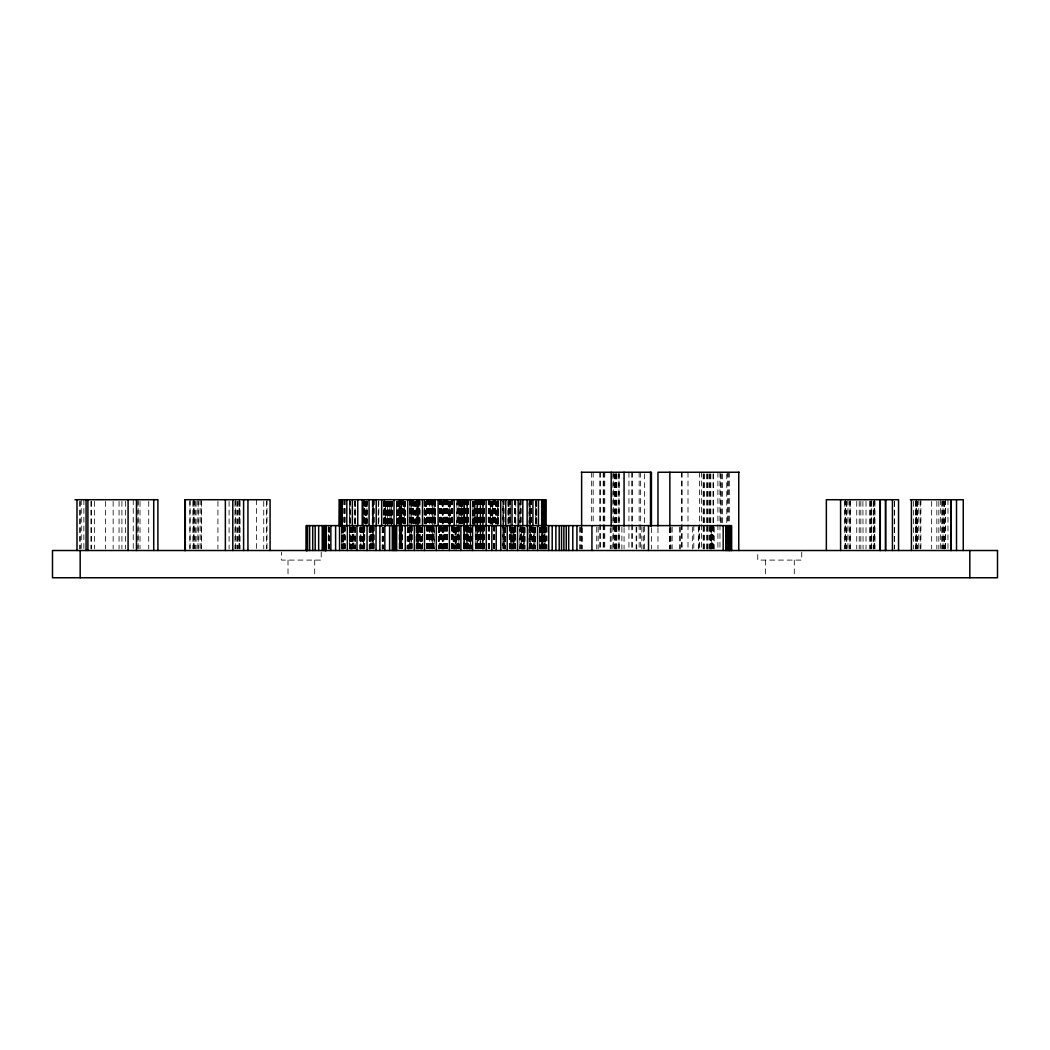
<?xml version="1.0" encoding="UTF-8"?>
<svg xmlns="http://www.w3.org/2000/svg" width="1050" height="1050" viewBox="0 0 1050 1050"><rect width="100%" height="100%" fill="white"/><g stroke="black" fill="none" stroke-linecap="round" stroke-linejoin="round"><path stroke-width="0.75" stroke-dasharray="5 3.75" d="M947.966 499.721L947.966 548.887M945.512 499.721L945.512 548.887M945.302 499.721L945.236 548.887M944.646 501.362L944.646 548.887M944.304 501.362L944.304 548.887M943.372 501.362L943.372 548.887M943.058 499.721L943.058 548.887M942.611 501.362L942.611 548.887M941.758 501.362L941.758 548.887M940.669 499.721L940.669 548.887M938.844 501.362L938.844 548.887M936.836 501.362L936.836 548.887M931.652 501.362L931.652 548.887M920.889 499.721L920.889 548.887M920.233 501.362L920.233 548.887M918.776 499.721L918.776 548.887M917.608 501.362L917.608 548.887M916.965 501.362L916.965 548.887M916.361 499.721L916.322 548.887M916.191 501.362L916.191 548.887M915.941 499.721L915.941 548.887M915.534 501.362L915.534 548.887M913.592 501.362L913.592 548.887M894.403 501.362L894.534 548.887M894.298 501.362L894.298 548.887M874.939 501.362L874.939 548.887M874.689 499.721L874.689 548.887M874.414 499.721L874.414 548.887M874.099 499.721L874.099 548.887M873.823 501.362L873.823 548.887M873.442 501.362L873.442 548.887M871.789 501.362L871.789 548.887M871.237 499.721L871.408 548.887M870.936 501.362L870.936 548.887M870.371 501.362L870.371 548.887M869.439 501.362L869.334 548.887M866.014 501.362L866.014 548.887M862.903 501.362L863.074 548.887M860.829 501.362L860.829 548.887M859.228 501.362L859.228 548.887M856.747 501.362L856.747 548.887M850.618 501.362L850.618 548.887M850.106 499.721L850.106 548.887M849.306 501.362L849.306 548.887M847.954 499.721L847.954 548.887M846.786 501.362L846.786 548.887M846.142 501.362L846.142 548.887M845.499 499.721L845.539 548.887M845.119 499.721L845.119 548.887M844.712 501.362L844.712 548.887M801.728 552.116L801.728 560.096L757.746 560.096L757.746 552.116M794.286 560.096L794.286 577.749M765.476 560.096L765.476 577.749M729.317 472.251L729.317 524.436M728.411 472.251L728.411 524.436M727.374 472.251L727.374 524.436M726.771 473.891L726.771 524.436M722.374 473.891L722.374 524.436M721.639 473.891L721.639 524.436M720.615 473.891L720.615 524.436M719.959 472.251L719.959 548.887M717.898 472.251L717.898 548.887M714.249 527.179L714.249 548.966M713.37 473.891L713.37 548.887M713.029 473.891L713.029 548.887M712.635 525.617L712.688 548.966M712.543 525.617L712.543 548.966M712.386 525.617L712.267 548.966M712.018 525.617L711.966 548.966M711.9 525.617L711.887 548.966M711.611 548.966L711.572 525.617L711.349 548.966M711.231 525.617L711.27 548.966M710.876 525.617L710.994 548.966M710.837 473.891L710.758 548.966M710.627 527.179L710.627 548.966M710.102 473.891L710.102 548.887M709.301 473.891L709.301 548.887M708.028 473.891L708.028 548.887M707.556 473.891L707.477 548.887M706.571 473.891L706.571 548.887M704.497 473.891L704.497 548.887M703.723 473.891L703.723 548.887M703.159 473.891L703.159 548.887M701.479 472.251L701.479 548.887M699.418 472.251L699.418 548.887M698.893 525.617L699.011 548.966M698.604 527.179L698.604 548.966M693.788 525.617L693.788 548.966M692.344 527.179L692.344 548.966M687.999 472.251L687.999 548.887M682.133 472.251L682.133 548.887M681.411 472.251L681.411 548.887M680.282 527.179L680.282 548.966M679.691 527.179L679.691 548.966M672.158 527.179L672.158 548.966M670.845 527.691L670.845 548.887M670.74 527.179L670.74 548.966M669.861 527.691L669.861 548.887M669.559 527.691L669.559 548.887M657.969 527.691L657.969 548.887M651.42 527.691L651.42 548.887M644.529 473.891L644.529 548.887M643.348 527.179L643.348 548.966M641.852 527.179L641.852 548.966M640.644 472.251L640.644 548.887M639.148 472.251L639.148 548.887M636.72 527.179L636.72 548.966M636.143 527.179L636.143 548.966M632.428 472.251L632.428 548.887M631.732 472.251L631.732 548.887M628.937 472.251L628.937 548.887M624.067 527.691L624.067 548.887M621.876 527.179L621.876 548.966M619.238 473.891L619.238 548.887M618.936 472.251L618.936 548.887M618.161 473.891L618.161 548.887M616.691 473.891L616.691 548.887M616.271 473.891L616.271 548.887M615.917 473.891L615.917 548.887M615.497 473.891L615.497 548.887M615.011 473.891L614.985 548.966M614.631 473.891L614.631 548.887M613.253 472.251L613.253 548.887M612.951 473.891L612.911 548.887M611.179 527.691L611.179 548.887M610.273 527.691L610.273 548.887M604.761 472.251L604.761 548.887M603.908 472.251L603.908 548.887M603.212 472.251L603.212 548.887M600.456 472.251L600.456 548.887M599.76 472.251L599.76 548.887M598.185 527.179L598.185 548.966M596.728 527.179L596.728 548.966M593.171 472.251L593.171 524.436M591.662 472.251L591.662 524.436M582.409 527.691L582.409 548.887M581.634 527.691L581.634 548.887M581.28 527.179L581.28 548.966M580.427 527.179L580.427 548.966M579.666 527.179L579.666 548.966M547.05 527.179L547.05 548.966M546.144 527.179L546.144 548.966M546.079 527.179L546.079 548.966M545.856 527.179L545.856 548.966M545.291 527.586L545.344 548.887M545.212 527.586L545.055 548.887L544.871 525.617M544.701 525.617L544.793 548.966M544.477 527.586L544.582 548.887M544.281 527.586L544.346 548.887M544.123 527.179L544.123 548.966M543.847 527.586L543.861 548.887M543.572 527.586L543.651 548.887M543.322 527.586L543.322 548.887M542.85 527.586L542.666 548.887M542.587 548.887L542.417 527.586L542.246 548.887M542.168 527.586L542.089 548.887M541.839 527.179L541.839 548.966M541.695 548.887L541.577 527.586L541.498 548.887M541.131 527.586L541.209 548.887M540.934 527.586L541.078 548.887M540.776 527.586L540.776 548.887M540.606 527.586L540.645 548.887M540.396 527.586L540.251 548.887M540.054 527.586L540.028 548.887M539.897 527.179L539.805 548.966L539.726 527.179M539.543 527.586L539.543 548.887M536.76 501.362L536.812 524.304M536.589 501.362L536.694 524.304M536.484 499.721L536.327 524.304M536.222 501.362L536.091 524.304M535.999 501.362L535.999 524.304M535.723 501.362L535.723 524.304L535.618 499.721M535.447 527.586L535.5 548.887M535.356 527.586L535.356 548.887M535.185 527.586L535.028 548.887L534.817 527.586M534.503 527.586L534.332 548.887M534.266 527.586L534.266 548.887M533.571 527.179L533.571 548.966M533.321 527.586L533.321 548.887M533.085 527.586L533.085 548.887M532.809 527.586L532.914 548.887M532.626 527.586L532.626 548.887M532.403 527.586L532.403 548.887M532.166 527.586L532.271 548.887M531.851 527.586L531.891 548.887M531.562 499.721L531.549 548.966M531.431 499.721L531.274 548.966M531.169 499.721L530.827 548.887M530.512 499.721L530.486 548.966L530.237 499.721M529.988 499.721L530.158 548.887M529.883 501.362L529.883 548.887M529.515 499.721L529.581 548.887M529.41 501.362L529.41 548.887M529.279 548.887L529.082 499.721L529.029 548.887M524.934 527.586L524.934 548.887M524.856 527.586L524.829 548.887M524.567 527.586L524.541 548.887L524.304 527.586M524.239 527.586L524.239 548.887M523.858 527.586L523.911 548.887M523.622 527.586L523.74 548.887M523.543 548.887L523.399 527.586L523.268 548.887M523.044 527.586L523.097 548.887M522.795 527.586L522.887 548.887M522.546 527.179L522.624 548.966M522.349 527.586L522.375 548.887M522.178 527.586L522.257 548.887M521.863 527.179L521.863 548.966M521.653 527.586L521.719 548.887M521.627 527.586L521.456 548.887L521.378 527.179M521.036 499.721L521.076 548.887M520.839 499.721L520.931 548.966M520.629 499.721L520.577 548.887M520.341 499.721L520.393 548.887M520.288 499.721L520.117 548.966M515.773 501.362L515.786 548.887M515.655 499.721L515.589 548.887M515.379 499.721L515.379 548.966M515.169 499.721L515.169 548.887M514.933 499.721L514.959 548.966M514.828 499.721L514.671 548.887M514.553 499.721L514.434 548.887M514.264 527.586L514.277 548.887M513.988 527.179L513.988 548.966L513.962 527.586M513.607 527.586L513.555 548.887L513.437 527.586M513.253 527.586L513.122 548.887M512.964 548.887L512.925 527.586L512.886 548.887M512.571 527.586L512.531 548.887M512.242 527.586L512.334 548.887M512.059 527.586L512.019 548.887M511.822 527.586L511.862 548.887M511.626 527.179L511.626 548.966L511.573 527.586M511.232 527.586L511.153 548.887M511.127 527.179L511.127 548.966M510.707 527.179L510.707 548.966M510.51 499.721L510.523 548.966M510.458 499.721L510.287 548.887L510.129 499.721M509.841 499.721L509.867 548.887M509.696 499.721L509.683 548.887M509.447 499.721L509.473 548.887M509.197 499.721L509.276 548.887M509.119 499.721L509.132 524.304M508.935 501.362L508.948 524.304M508.581 499.721L508.712 524.304M508.292 501.362L508.423 524.304M508.252 499.721L508.108 524.304M508.029 501.362L508.003 524.304M505.299 527.586L505.299 548.887M505.116 527.586L505.181 548.887M504.866 527.586L504.866 548.887L504.656 527.586M504.577 527.586L504.381 548.887M504.21 527.586L504.236 548.887M503.974 499.721L503.974 548.887M503.816 499.721L503.724 548.966L503.606 499.721M503.331 499.721L503.317 548.887M503.252 499.721L503.252 548.887M503.016 499.721L502.898 548.887L502.766 501.362M498.724 501.362L498.684 524.304M498.606 499.721L498.514 524.304M498.369 501.362L498.409 524.304M498.159 501.362L498.094 524.304M497.464 501.362L497.516 524.304M497.293 499.721L497.319 524.304M497.031 501.362L497.136 524.304M496.663 501.362L496.663 524.304M496.309 501.362L496.335 524.304M495.981 501.362L495.928 524.304M495.456 501.362L495.456 524.304M495.364 499.721L495.285 524.304M495.141 499.721L495.127 524.304M494.773 499.721L494.773 548.887M494.694 499.721L494.642 548.887M494.471 499.721L494.314 548.966M494.117 499.721L494.196 548.887M493.697 499.721L493.854 548.887M493.579 499.721L493.579 548.887M493.277 499.721L493.211 524.304M493.014 499.721L493.054 524.304M492.909 501.362L492.87 524.304M492.647 501.362L492.686 524.304M492.516 524.304L492.371 501.362L492.174 524.304M492.083 501.362L492.096 524.304M491.702 501.362L491.807 524.304M491.505 501.362L491.518 524.304M491.308 501.362L491.334 524.304M491.151 501.362L491.046 524.304M490.875 501.362L490.928 524.304M490.678 501.362L490.691 524.304M490.468 501.362L490.429 524.304L490.337 501.362M490.074 501.362L490.061 524.304M489.838 499.721L489.904 524.304M489.536 499.721L489.536 548.887M489.431 499.721L489.379 548.966M489.182 499.721L489.248 548.887M488.998 499.721L489.024 548.887M488.814 499.721L488.736 548.966M488.578 499.721L488.552 548.887M488.263 499.721L488.25 548.887M484.273 499.721L484.312 548.966M484.142 499.721L484.063 548.887M483.958 499.721L483.801 548.887M483.63 499.721L483.696 548.887M483.407 548.966L483.367 499.721L483.144 548.966M482.974 499.721L482.921 548.887M482.816 499.721L482.882 548.887M482.199 499.721L482.173 548.887M481.832 499.721L481.95 548.887M481.648 499.721L481.792 548.966M481.477 499.721L481.543 548.887M481.215 499.721L481.267 548.966M481.031 499.721L481.084 548.887M480.926 499.721L480.782 548.887L480.703 499.721M480.467 499.721L480.336 548.887M480.231 499.721L480.099 548.887L480.047 499.721M479.732 499.721L479.771 548.887M479.601 499.721L479.496 548.887M479.246 499.721L479.246 548.887M479.076 499.721L479.01 548.887M478.8 499.721L478.931 548.966M478.603 499.721L478.603 548.887M478.419 527.179L478.419 548.966M478.327 499.721L478.327 548.887M478.078 499.721L478.026 548.887M477.829 501.362L477.829 548.887M477.579 499.721L477.488 548.887L477.369 499.721M477.225 499.721L477.081 548.887M476.962 499.721L476.844 548.966L476.726 499.721M476.451 499.721L476.398 548.887M476.306 499.721L476.346 548.966M475.952 499.721L476.031 548.887M475.781 499.721L475.834 548.966M475.598 499.721L475.558 548.887M475.387 499.721L475.309 548.887L475.086 499.721M475.02 499.721L474.836 524.304L474.731 501.362M474.548 501.362L474.548 524.304M474.233 524.304L474.219 501.362L474.075 524.304M473.839 501.362L473.931 524.304M473.642 501.362L473.721 524.304M473.458 501.362L473.432 524.304M473.222 501.362L473.077 524.304M472.973 524.304L472.894 501.362L472.854 524.304M472.513 501.362L472.5 524.304M471.161 527.586L471.122 548.887M470.977 527.586L471.083 548.887M470.715 548.887L470.767 527.586L470.492 548.887M470.269 527.586L470.282 548.887L470.137 527.179M469.941 527.179L469.941 548.966M469.757 527.586L469.639 548.887M469.363 527.586L469.389 548.887M469.284 527.586L469.219 548.887M469.14 527.586L469.061 548.887M468.72 527.586L468.812 548.887M468.484 499.721L468.654 548.966M468.405 499.721L467.972 548.887M467.775 499.721L467.749 548.887M467.552 548.966L467.421 499.721L467.342 548.887M467.092 499.721L467.027 548.887M466.922 548.887L466.804 499.721L466.607 548.966M466.423 499.721L466.449 548.887M466.108 499.721L466.292 548.887M466.016 499.721L465.951 548.887M465.819 499.721L465.793 548.887M465.504 499.721L465.583 548.887M465.294 499.721L465.229 548.887M465.15 499.721L465.084 548.887M464.927 499.721L464.822 548.966L464.559 499.721M463.903 499.721L464.087 548.887M463.798 499.721L463.733 548.887M463.496 499.721L463.457 548.887L463.352 499.721M463.142 499.721L463.076 524.304M463.011 499.721L462.827 524.304M462.722 501.362L462.683 524.304M462.564 499.721L462.446 524.304M462.184 501.362L462.236 524.304M462.026 499.721L462.013 524.304M461.869 501.362L461.751 524.304M461.593 501.362L461.541 524.304L461.409 501.362M461.081 499.721L461.147 524.304M460.963 501.362L460.898 524.304M460.701 501.362L460.674 524.304M460.556 499.721L460.451 524.304M460.373 501.362L460.346 524.304M460.031 499.721L460.005 524.304M459.861 499.721L459.9 524.304M459.533 501.362L459.533 524.304M459.401 499.721L459.454 524.304M459.283 499.721L459.178 548.887M459.047 548.887L458.902 499.721L458.837 548.887M458.561 499.721L458.587 548.966M458.391 499.721L458.22 548.887M457.997 499.721L458.128 548.887M457.852 499.721L457.852 548.887M457.682 499.721L457.695 548.887M457.419 499.721L457.433 548.887M457.314 499.721L457.209 548.887M456.908 548.887L456.934 499.721L456.671 548.887M456.553 527.586L456.645 548.887M456.277 527.586L456.304 548.887M456.107 527.586L456.081 548.887M455.923 527.586L455.805 548.887L455.739 527.179M455.516 527.586L455.477 548.887M455.227 527.586L455.175 548.887L454.926 527.586M454.834 527.586L454.834 548.887M454.558 527.586L454.65 548.887M454.283 527.586L454.309 548.887M454.112 527.586L454.164 548.887M453.954 527.179L453.954 548.966M453.731 527.586L453.823 548.887M453.495 527.586L453.469 548.887M453.193 525.617L453.193 548.966M453.101 527.586L453.049 548.887M452.747 499.721L452.826 548.887M452.734 499.721L452.563 548.887M452.458 499.721L452.471 548.887M452.091 499.721L452.13 548.966M452.012 499.721L452.038 548.887M451.723 499.721L451.658 548.887M451.447 499.721L451.566 548.887M451.356 499.721L450.87 524.304M450.568 501.362L450.594 524.304M450.424 501.362L450.332 524.304M450.135 501.362L450.266 524.304M450.069 501.362L450.083 524.304M449.846 524.304L449.767 501.362L449.649 524.304M449.426 501.362L449.269 524.304M449.124 501.362L449.098 524.304M448.98 501.362L448.928 524.304M448.639 501.362L448.691 524.304M448.416 501.362L448.376 524.304M448.179 501.362L448.258 524.304M447.956 499.721L448.127 524.304M447.72 499.721L447.773 524.304M447.576 499.721L447.549 548.887M447.471 499.721L447.392 548.887M447.208 499.721L447.142 548.887M447.038 499.721L446.841 548.966M446.617 499.721L446.814 548.966M446.394 499.721L446.434 548.887M446.316 499.721L446.197 548.887M446.066 499.721L446.079 548.887M445.869 499.721L445.948 548.887M445.633 499.721L445.528 548.887M445.515 499.721L445.371 548.887M445.213 499.721L445.121 548.887M444.924 499.721L445.016 548.887M444.727 499.721L444.701 548.966M444.478 499.721L444.504 548.887M444.242 499.721L444.242 548.887M443.809 527.179L443.809 548.966M443.638 499.721L443.586 548.887M443.205 501.362L443.205 548.887M442.956 499.721L442.956 548.887M442.837 501.362L442.746 548.887M442.654 501.362L442.654 548.887M442.299 501.362L442.299 548.887M442.063 548.887L441.788 499.721M441.42 499.721L441.459 548.966M441.302 499.721L441.171 548.887M441.039 499.721L441.039 548.887M440.764 499.721L440.908 548.887M440.633 499.721L440.514 548.966M440.317 499.721L440.291 548.887M440.186 499.721L440.212 548.887M439.963 499.721L439.898 548.887M439.714 499.721L439.622 548.887M439.556 527.586L439.464 548.887M439.333 525.617L439.333 548.966M439.071 527.586L439.071 548.887M438.69 527.586L438.559 548.887M438.441 527.586L438.388 548.887M435.671 501.362L435.461 524.304M435.304 501.362L435.251 524.304M435.186 499.721L435.173 524.304M434.976 499.721L434.949 524.304M434.608 499.721L434.739 524.304M434.503 499.721L434.529 524.304M434.214 501.362L434.149 548.966L434.07 499.721M433.873 499.721L433.755 548.887M433.571 499.721L433.663 548.887M433.269 499.721L433.401 548.887M433.151 499.721L433.217 548.966M433.02 499.721L432.889 548.887M432.731 548.887L432.652 499.721L432.6 548.887M432.377 499.721L432.377 548.887M432.127 499.721L431.97 548.966M431.721 499.721L431.576 548.887M431.511 499.721L431.432 548.887M431.248 501.362L431.248 548.887M430.907 499.721L430.907 548.887M430.789 525.617L430.789 548.966M430.513 499.721L430.447 548.887M430.369 499.721L430.408 548.966M430.093 499.721L429.988 548.887M429.804 499.721L429.804 548.887M429.568 501.362L429.594 548.966M429.476 499.721L429.489 548.887M429.214 499.721L429.24 548.887M429.056 499.721L429.004 548.887M428.859 499.721L428.886 548.887M428.61 499.721L428.544 548.966M428.321 499.721L428.334 548.887M428.033 499.721L428.033 548.887M427.849 499.721L427.849 548.966M427.744 499.721L427.796 548.887M427.494 499.721L427.481 548.887M427.311 499.721L427.219 548.966M427.022 499.721L426.983 548.887M426.877 499.721L426.786 548.887M426.51 499.721L426.602 548.887M426.471 501.362L426.352 524.304M426.116 501.362L426.142 524.304M425.867 501.362L425.906 524.304M425.526 501.362L425.526 524.304M425.342 501.362L425.342 524.304M424.751 501.362L424.751 524.304M424.502 499.721L424.502 524.304M424.266 499.721L424.266 524.304M424.042 501.362L424.042 524.304M422.586 525.617L422.612 548.966M422.546 525.617L422.52 548.966M422.271 527.586L422.126 548.887M422.074 527.586L421.956 548.887M421.811 527.586L421.811 548.887M421.496 527.586L421.457 548.887M421.299 527.586L421.378 548.887M421.221 527.586L421.234 548.887M420.971 527.586L420.945 548.887M420.722 525.617L420.722 548.966M420.433 527.586L420.538 548.887M420.223 527.586L420.197 548.887M419.974 501.362L420.053 548.887M419.869 499.721L419.724 548.887M419.304 499.721L419.37 548.887M419.081 499.721L419.068 548.966M418.911 501.362L418.911 548.887M418.74 499.721L418.753 548.887M418.543 548.887L418.438 499.721L418.32 548.887M418.018 499.721L417.952 548.966M417.756 499.721L417.821 548.887M417.637 548.887L417.585 499.721L417.441 548.887M417.191 499.721L417.113 548.887M416.483 499.721L416.614 548.887M416.207 499.721L416.351 548.887M416.128 501.362L416.128 548.887M415.879 501.362L415.958 524.304M415.629 501.362L415.629 524.304M415.38 524.304L415.039 501.362M414.724 501.362L414.724 524.304M413.897 501.362L413.897 524.304M413.634 501.362L413.634 524.304M413.451 499.721L413.451 524.304M413.201 499.721L413.201 524.304M412.965 499.721L412.965 524.304L412.702 501.362M412.506 501.362L412.545 524.304M412.44 499.721L412.322 524.304M412.125 499.721L412.086 548.887M411.876 499.721L411.849 548.887M411.823 499.721L411.705 548.887M411.587 499.721L411.521 548.887M411.193 501.362L411.193 548.887L411.141 499.721M410.708 499.721L410.694 548.887M410.301 499.721L410.432 548.887M410.183 499.721L410.156 548.887M410.012 548.966L409.881 499.721L409.736 548.887M409.605 499.721L409.447 548.887M409.277 527.586L409.251 548.887M409.133 527.586L409.093 548.887M408.857 527.586L408.883 548.887M408.765 527.179L408.765 548.966M408.529 527.586L408.529 548.887M408.122 527.586L408.24 548.887M408.069 527.586L407.663 548.887M407.4 527.586L406.928 548.887M405.484 501.362L405.523 524.304M405.339 501.362L405.313 524.304M405.221 501.362L405.103 524.304M404.985 501.362L404.893 524.304M404.749 501.362L404.604 524.304L404.591 501.362M404.263 501.362L404.263 524.304M404.092 501.362L404.092 524.304M403.515 501.362L403.515 524.304M403.318 499.721L403.358 524.304M403.121 501.362L403.121 524.304M402.938 499.721L402.938 524.304M402.478 499.721L402.583 548.887M402.111 499.721L402.098 548.887M401.783 501.362L401.783 548.887L401.638 499.721M401.336 548.887L401.336 499.721L401.166 548.887M401.034 499.721L400.995 548.887M400.785 499.721L400.719 548.887M400.562 499.721L400.523 548.887L400.431 499.721M400.221 499.721L400.024 548.887M399.906 499.721L399.892 548.887L399.761 499.721M399.394 501.362L399.394 548.887L399.262 499.721M399.118 499.721L399.105 548.887M398.501 524.304L398.501 499.721L398.423 524.304M398.134 499.721L398.16 524.304M397.871 501.362L397.871 524.304M397.74 501.349L397.727 524.304M397.596 501.362L397.596 524.304M397.241 501.362L397.346 524.304M396.979 501.362L397.031 524.304M396.742 501.362L396.848 524.304M392.254 501.362L392.319 524.304M392.017 501.362L392.057 524.304M391.755 501.362L391.755 524.304M391.532 501.362L391.545 524.304M390.915 501.362L391.007 524.304M390.771 501.362L390.666 524.304M390.442 501.362L390.442 524.304M390.009 501.362L390.009 524.304L389.839 501.362M389.655 501.362L389.694 524.304M389.379 501.362L389.379 524.304M389.235 501.362L389.077 524.304M388.999 501.362L388.999 524.304M388.789 501.362L388.802 524.304M388.539 501.362L388.539 524.304M388.238 501.349L388.251 524.304M388.001 501.349L388.014 524.304M387.923 501.362L387.923 524.304M387.594 501.362L387.686 524.304M387.502 524.304L387.398 501.362L387.292 524.304M387.083 501.362L387.083 524.304M386.715 501.362L386.715 524.304M386.531 501.362L386.597 524.304M386.006 501.362L385.888 524.304M385.271 501.362L385.166 524.304M384.864 499.721L384.864 524.304M384.536 501.362L384.641 524.304M384.287 499.721L384.444 524.304M384.261 501.362L384.261 524.304M383.985 499.721L383.972 524.304M383.631 501.362L383.709 524.304M383.276 501.362L383.276 524.304M383.197 527.586L383.184 548.887M383.119 527.586L383.119 548.887M382.909 527.179L382.909 548.966M382.594 527.586L382.594 548.887M382.423 527.586L382.449 548.887M382.174 527.586L382.148 548.887M378.814 499.721L378.932 524.304M378.604 501.362L378.604 524.304M378.289 501.362L378.171 524.304M374.049 499.721L374.049 548.887M373.905 499.721L373.813 548.887M373.761 548.887L373.629 499.721L373.38 548.887M373.262 499.721L373.223 548.887M372.96 499.721L372.921 548.887M372.724 499.721L372.816 548.887M372.501 499.721L372.501 548.887L372.291 499.721M372.225 501.362L372.225 548.887M371.858 525.617L371.858 548.966M371.621 525.617L371.713 548.966M371.411 527.586L371.424 548.887M371.214 525.617L371.214 548.966M371.044 525.617L371.044 548.966M370.637 527.586L370.532 548.887M370.361 527.179L370.361 548.966M370.099 525.617L370.099 548.966M369.967 527.586L369.967 548.887M369.652 527.586L369.81 548.887M369.403 527.586L369.403 548.887M369.337 527.586L369.351 548.887M369.167 527.179L369.167 548.966M367.5 501.362L367.5 524.304M366.909 499.721L366.975 524.304M366.516 501.362L366.516 524.304M366.292 501.362L366.292 524.304M365.938 524.304L365.938 499.721L365.781 524.304M365.426 501.362L365.426 524.304M365.059 501.362L365.216 524.304M364.822 499.721L364.796 548.887M364.429 501.362L364.429 548.887M364.192 499.721L364.284 548.966M364.009 499.721L363.983 548.966M363.838 548.887L363.707 499.721L363.523 548.887M363.458 527.586L363.287 548.887L363.234 527.586M362.985 527.586L362.985 548.887M362.709 527.586L362.709 548.887M362.224 527.586L362.224 548.887M361.371 527.586L361.358 548.887M361.121 527.179L361.121 548.966M360.859 527.586L360.859 548.887M360.806 525.617L360.806 548.966M360.57 527.586L360.57 548.887M360.242 527.586L360.413 548.887M360.176 527.179L360.176 548.966M359.796 527.179L359.796 548.966M355.399 501.362L355.399 548.887M355.267 501.362L355.267 548.887M355.031 499.721L355.058 548.966M354.441 501.362L354.493 548.966M353.784 525.617L353.679 548.966M353.509 525.617L353.509 548.966M353.364 527.586L353.364 548.887M353.141 525.617L353.141 548.966M352.826 525.617L352.826 548.966M352.669 527.586L352.669 548.887M352.367 527.586L352.367 548.887M352.223 525.617L352.183 548.966M351.934 527.586L351.986 548.887M351.763 527.179L351.763 548.966M351.632 527.586L351.566 548.887M351.343 527.586L351.343 548.887M351.186 527.586L351.186 548.887M351.015 527.586L351.015 548.887M350.766 527.586L350.7 548.887M350.372 501.362L350.49 548.966M350.333 527.179L350.333 548.966M350.044 499.721L350.044 548.887M349.702 499.721L349.808 548.887M349.506 527.179L349.506 548.966L349.387 499.721M345.161 499.721L345.161 548.887M344.951 527.179L344.951 548.966M344.702 499.721L344.741 548.887M344.531 499.721L344.597 548.966M344.295 499.721L344.374 548.887M344.203 499.721L344.019 548.887M343.993 499.721L343.796 548.887M343.599 527.586L343.665 548.887M343.376 527.586L343.402 548.887M343.245 527.586L343.284 548.887M343.048 548.887L342.956 527.586L342.891 548.887M342.562 527.179L342.667 548.966M342.431 527.586L342.431 548.887M342.221 527.586L342.169 548.887M342.011 527.586L342.038 548.887M341.683 527.586L341.749 548.887M341.394 527.179L341.394 548.966L341.355 527.586M329.411 527.179L329.411 548.966M329.175 527.179L329.175 548.966M328.978 527.179L328.978 548.966M328.296 525.617L328.374 548.966M328.217 527.179L328.217 548.966M321.221 552.116L321.221 560.096L281.505 560.096L281.505 552.116M314.698 560.096L314.698 576.135M288.015 560.096L288.015 577.749M267.015 499.721L267.015 548.887M266.477 501.362L266.477 548.887M263.747 501.362L263.747 548.887M256.541 499.721L256.541 548.887M240.056 501.362L240.056 548.887M239.452 499.721L239.452 548.887M239.4 501.362L239.4 548.887M239.137 499.721L239.032 548.887M238.114 501.362L238.114 548.887M237.576 501.362L237.576 548.887M236.132 501.362L236.132 548.887M235.646 499.721L235.646 548.887M234.951 501.362L234.951 548.887M229.084 501.362L229.084 548.887M217.914 501.362L217.914 548.887M201.416 501.362L201.416 548.887M201.259 499.721L201.206 548.887M200.077 499.721L200.077 548.887M198.201 501.362L198.201 548.887M197.925 499.721L197.925 548.887M196.101 501.362L196.101 548.887M195.103 501.362L195.103 548.887M194.171 499.721L194.119 548.887M193.896 501.362L193.896 548.887M193.528 499.721L193.581 548.887M192.885 501.362L192.885 548.887M190.089 499.721L190.089 548.887M189.866 501.362L189.866 548.887M148.719 501.362L148.719 548.887M140.018 501.362L140.018 548.887M138.141 499.721L138.141 548.887M137.865 501.362L137.865 548.887M133.245 499.721L133.245 548.887M125.619 501.362L125.619 548.887M121.905 501.362L121.905 548.887M119.057 501.362L119.057 548.887M113.151 501.362L113.151 548.887M105.42 501.362L105.42 548.887M94.566 501.362L94.566 548.887M91.179 501.362L91.179 548.887M91.127 501.362L91.127 548.887M83.869 499.721L83.869 548.887M81.244 499.721L81.244 548.887M80.115 501.362L80.115 548.887M79.839 501.362L79.839 548.887M543.086 548.887L543.113 527.586L543.047 548.887M533.925 548.966L533.925 527.179L533.846 548.966M519.894 548.966L519.973 499.721L519.868 548.887M497.805 524.304L497.818 501.362L497.713 524.304M482.514 548.887L482.58 499.721L482.475 548.966M464.376 548.966L464.336 499.721L464.297 548.887M416.916 548.966L416.968 499.721L416.811 548.887M396.598 524.304L396.546 501.362L396.506 524.304M391.348 524.304L391.361 501.362L391.217 524.304M385.613 524.304L385.626 501.349L385.468 524.304"/><path stroke-width="1.5" d="M581.332 472.251L651.42 472.251L651.42 526.063M739.226 472.251L657.969 472.251L657.969 526.063M75.009 499.721L157.907 499.721L157.907 550.515M339.202 499.721L546.079 499.721L546.079 525.617M910.35 499.721L963.257 499.721L963.257 550.515M969.819 550.515L969.819 577.749M956.511 499.721L956.511 550.515M951.116 499.721L951.116 550.515M950.972 499.721L950.972 550.515M911.413 499.721L911.413 550.515M898.551 550.515L898.551 499.721L826.35 499.721L826.35 550.515M892.434 499.721L892.434 550.515M885.688 499.721L885.688 550.515M885.452 499.721L885.452 550.515M880.294 499.721L880.294 550.515M880.149 499.721L880.149 550.515M840.591 499.721L840.591 550.515M738.754 472.251L738.754 550.515M731.574 550.515L731.509 525.617L306.18 525.617L306.18 550.515M731.391 525.617L731.338 550.515M729.881 525.617L729.881 550.515M729.501 525.617L729.501 550.515M729.081 525.617L729.081 550.515M728.083 525.617L728.083 550.515M726.954 525.617L726.954 550.515M725.773 525.617L725.773 550.515M723.188 525.617L723.188 550.515M669.861 472.251L669.861 526.063M650.514 472.251L650.514 526.063M648.519 525.617L648.519 550.515M624.067 472.251L624.067 526.063M611.179 472.251L611.179 526.063M591.938 525.617L591.938 550.515M581.634 472.251L581.634 526.063M576.923 525.617L576.923 550.515M572.788 525.617L572.788 550.515M568.693 525.617L568.693 550.515M566.252 525.617L566.252 550.515M563.863 525.617L563.863 550.515M561.54 525.617L561.54 550.515M559.204 525.617L559.204 550.515M555.87 525.617L555.87 550.515M552.195 525.617L552.195 550.515M548.717 525.617L548.717 550.515M545.331 499.721L545.291 525.945M545.186 499.721L545.134 525.945M545.029 499.721L544.95 525.945M544.819 499.721L544.661 525.945M544.582 499.721L544.491 525.945M544.202 499.721L544.202 525.945M543.939 499.721L543.939 525.945M543.651 499.721L543.651 525.945M543.034 499.721L543.034 525.945M542.378 499.721L542.378 525.945M541.669 499.721L541.669 525.945M538.466 499.721L538.466 525.945M537.574 525.617L537.574 550.515M532.914 499.721L532.914 525.945M527.454 525.617L527.454 550.515M527.139 499.721L527.139 525.945M522.795 499.721L522.795 525.945M518.175 499.721L518.175 525.945M517.571 525.617L517.571 550.515M512.019 499.721L512.019 525.945M507.202 525.617L507.202 550.515M505.746 499.721L505.746 525.945M500.732 499.721L500.798 550.515M496.217 525.617L496.217 550.515M491.859 525.617L491.859 550.515M486.255 525.617L486.255 550.515M486.124 499.721L486.124 525.945M472.579 525.617L472.579 550.515M470.413 499.721L470.413 525.945M460.884 525.617L460.884 550.515M454.204 499.721L454.204 525.945M449.4 525.617L449.4 550.515M438.126 499.721L438.126 525.945M436.327 525.617L436.327 550.515M424.515 525.617L424.515 550.515M422.467 499.721L422.467 525.945M414.356 525.617L414.356 550.515M407.689 499.721L407.689 525.945M405.261 525.617L405.261 550.515M396.664 525.617L396.664 550.515M395.666 525.617L395.666 550.515M394.485 525.617L394.485 550.515M394.012 499.721L394.012 525.945M393.291 525.617L393.291 550.515M392.306 525.617L392.306 550.515M389.602 525.617L389.602 550.515M384.838 525.617L384.838 550.515M381.675 499.721L381.675 525.945M379.89 525.617L379.89 550.515M376.215 499.721L376.215 525.945M376.031 525.617L376.031 550.515M369.075 499.721L369.075 525.945M367.067 525.617L367.067 550.515M362.224 499.721L362.224 525.945M357.735 499.721L357.735 525.945M357 525.617L357 550.515M352.367 499.721L352.367 525.945M347.34 525.617L347.34 550.515M346.815 499.721L346.815 525.945M342.208 499.721L342.208 525.945M341.893 499.721L341.893 525.945M341.762 499.721L341.631 525.945L341.552 499.721M341.276 499.721L341.184 525.945M341.132 499.721L341.145 525.945M340.791 499.721L340.791 525.945M340.515 499.721L340.515 525.945M340.279 499.721L340.279 525.945M339.872 499.721L340.056 525.945M339.714 499.721L339.714 525.945M339.583 550.515L339.478 499.721L339.255 525.945M335.606 525.617L335.606 550.515M330.855 525.617L330.855 550.515M326.222 525.617L326.117 550.515M326.038 525.617L325.894 550.515M325.697 525.617L325.736 550.515M325.461 525.617L325.461 550.515M325.132 525.617L325.132 550.515M324.752 525.617L324.752 550.515M323.413 525.617L323.413 550.515M322.232 525.617L322.232 550.515M318.662 525.617L318.662 550.515M315.184 525.617L315.184 550.515M312.716 525.617L312.716 550.515M309.645 525.617L309.645 550.515M307.571 525.617L307.571 550.515M307.086 525.617L307.086 550.515M306.902 525.617L306.902 550.515M306.771 525.617L306.757 550.515M306.6 525.617L306.561 550.515M270.086 550.515L270.086 499.721L184.826 499.721L184.826 550.515M247.944 499.721L247.944 550.515M243.6 499.721L243.6 550.515M232.798 499.721L232.798 550.515M225.356 499.721L225.356 550.515M185.299 499.721L185.299 550.515M185.141 499.721L185.036 550.515M153.72 499.721L153.72 550.515M136.474 499.721L136.474 550.515M128.087 499.721L128.087 550.515M87.898 499.721L87.898 550.515M86.074 499.721L86.074 550.515M80.181 550.515L80.181 577.749M76.991 499.721L76.991 550.515M997.5 550.515L52.5 550.515L52.5 577.749L997.5 577.749L997.5 550.515"/></g></svg>
